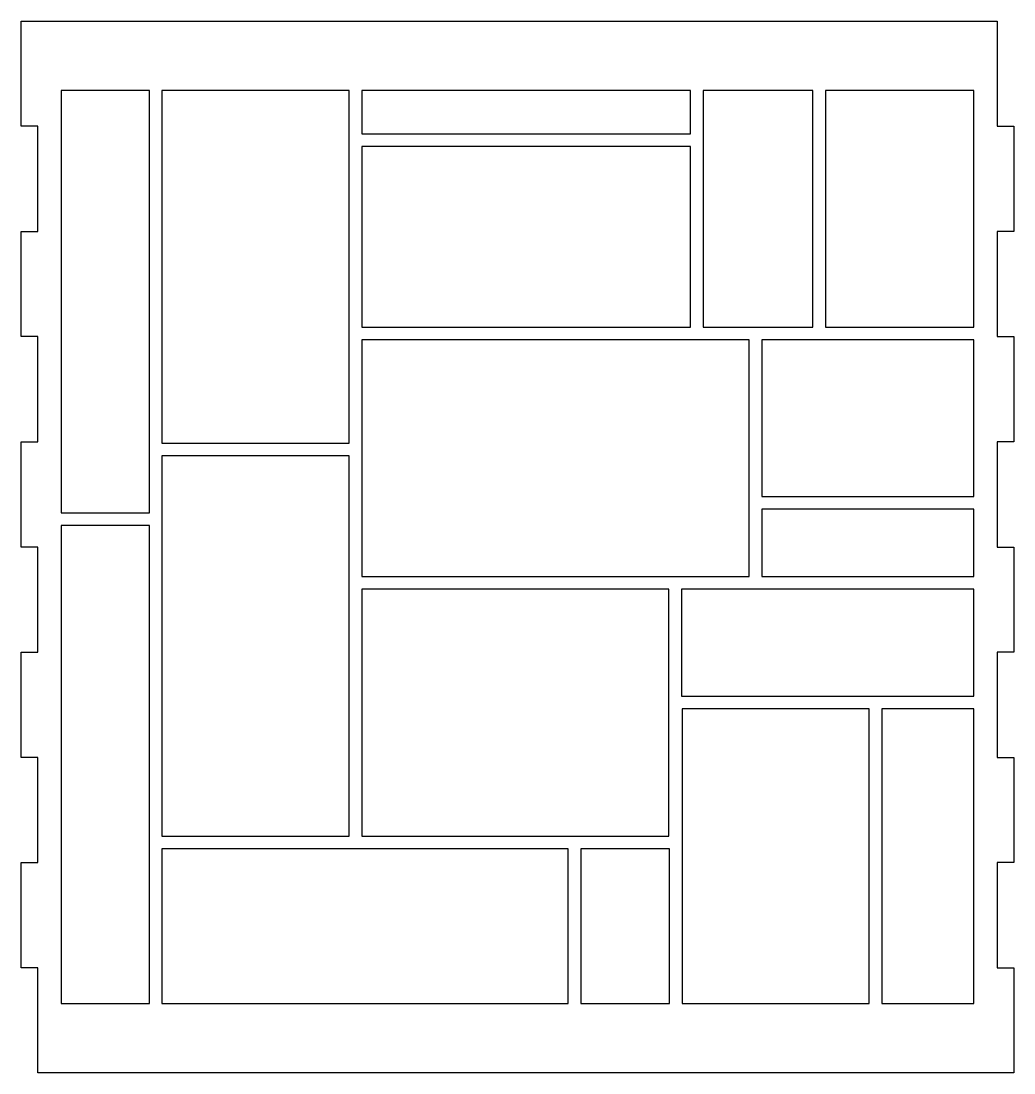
# Model space of a CAD drawing. Header units: millimetres. Extents: x -243 to -7, y 0 to 250.
import ezdxf

# ---------------------------------------------------------------- set-up
doc = ezdxf.new("R2010")
doc.units = ezdxf.units.MM
doc.layers.get('0').update_dxf_attribs({"linetype": 'CONTINUOUS'})

msp = doc.modelspace()

# ---------------------------------------------------------------- linework, layer by layer
for points in [[(-11, 175), (-7, 175), (-7, 150), (-11, 150), (-11, 125), (-7, 125), (-7, 100), (-11, 100), (-11, 75), (-7, 75), (-7, 50), (-11, 50), (-11, 25), (-7, 25), (-7, 0), (-239, 0), (-239, 25), (-243, 25), (-243, 50), (-239, 50), (-239, 75), (-243, 75), (-243, 100), (-239, 100), (-239, 125), (-243, 125), (-243, 150), (-239, 150), (-239, 175), (-243, 175), (-243, 200), (-239, 200), (-239, 225), (-243, 225), (-243, 250), (-11, 250), (-11, 225), (-7, 225), (-7, 200), (-11, 200)], [(-233.5, 133.14), (-212.5, 133.14), (-212.5, 233.5), (-233.5, 233.5)], [(-209.5, 233.5), (-209.5, 149.68), (-164.98, 149.68), (-164.98, 233.5)], [(-161.98, 233.5), (-161.98, 223.22), (-83.87, 223.22), (-83.87, 233.5)], [(-54.83, 233.5), (-80.87, 233.5), (-80.87, 177.25), (-54.83, 177.25)], [(-16.5, 233.5), (-51.83, 233.5), (-51.83, 177.25), (-16.5, 177.25)], [(-161.98, 220.22), (-161.98, 177.25), (-83.87, 177.25), (-83.87, 220.22)], [(-161.98, 117.95), (-69.94, 117.95), (-69.94, 174.25), (-161.98, 174.25)], [(-66.94, 174.25), (-66.94, 137.03), (-16.5, 137.03), (-16.5, 174.25)], [(-209.5, 56.3), (-164.98, 56.3), (-164.98, 146.68), (-209.5, 146.68)], [(-16.5, 117.95), (-16.5, 134.03), (-66.94, 134.03), (-66.94, 117.95)], [(-233.5, 16.5), (-212.5, 16.5), (-212.5, 130.14), (-233.5, 130.14)], [(-161.98, 56.3), (-89.02, 56.3), (-89.02, 114.95), (-161.98, 114.95)], [(-86.02, 114.95), (-86.02, 89.56), (-16.5, 89.56), (-16.5, 114.95)], [(-41.43, 16.5), (-41.43, 86.56), (-85.86, 86.56), (-85.86, 16.5)], [(-16.5, 16.5), (-16.5, 86.56), (-38.43, 86.56), (-38.43, 16.5)], [(-112.97, 16.5), (-112.97, 53.3), (-209.5, 53.3), (-209.5, 16.5)], [(-88.86, 16.5), (-88.86, 53.3), (-109.97, 53.3), (-109.97, 16.5)]]:
    msp.add_lwpolyline(points, close=True)

doc.saveas('drawing.dxf')
